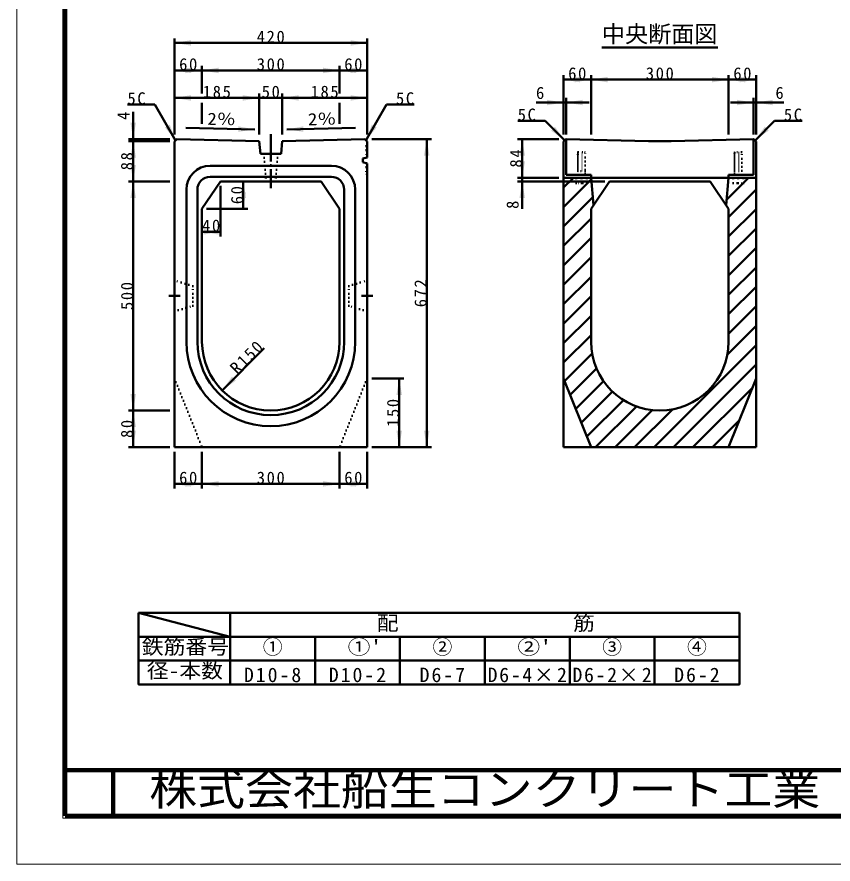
# Model space of a CAD drawing. Units: millimetres, scale not verified. Extents: x -2102 to 2102, y -1485 to 1485.
# Drawn here: x -2102 to -323, y -1485 to 363 of the extents above; entities that cross this region are included whole.
import ezdxf
from ezdxf.enums import TextEntityAlignment as Align

# ---------------------------------------------------------------- set-up
doc = ezdxf.new("R2010")
doc.units = ezdxf.units.MM
doc.header["$LTSCALE"] = 5
doc.linetypes.add('DOTTED', pattern=[1.75, 0.25, -1.5])
doc.linetypes.add('LONG_DASHED_DOTTED', pattern=[15.25, 12, -1.5, 0.25, -1.5])
doc.layers.add('0-0_V-nasSTD', color=7, linetype='Continuous', lineweight=35)
doc.layers.add('0-1_0', color=7, linetype='Continuous', lineweight=50)
doc.styles.add('ＭＳ ゴシック', font='')
doc.styles.get('ＭＳ ゴシック').set_extended_font_data('MS Gothic')

msp = doc.modelspace()

# ---------------------------------------------------------------- linework, layer by layer
at = {"layer": '0-0_V-nasSTD', "lineweight": 100}
for p, q in [((-1997.5, 1380), (-1997.5, -1380)), ((-1892.5, -1280), (-1892.5, -1380)), ((-1997.5, -1380), (1997.5, -1380))]:
    msp.add_line(p, q, dxfattribs=at)
at = {"layer": '0-0_V-nasSTD', "lineweight": 50}
for p, q in [((-1699.102, 175.981), (-1699.102, 129.981)), ((-1399.102, 175.981), (-1399.102, 129.981)), ((-889.304, 12.38), (-910.906, -9.221)), ((-850.582, 8.676), (-910.906, -51.648)), ((-519.466, 0.38), (-555.071, -35.224)), ((-507.466, 12.38), (-518.406, 1.441)), ((-490.906, -13.485), (-550.906, -73.485)), ((-847.168, -30.337), (-910.906, -94.074)), ((-490.906, -55.912), (-550.906, -115.912)), ((-850.906, -76.501), (-910.906, -136.501)), ((-490.906, -98.338), (-550.906, -158.338)), ((-850.906, -118.927), (-910.906, -178.927)), ((-490.906, -140.765), (-550.906, -200.765)), ((-850.906, -161.353), (-910.906, -221.353)), ((-550.906, -243.191), (-490.906, -183.191)), ((-850.906, -203.78), (-910.906, -263.78)), ((-550.906, -285.618), (-490.906, -225.618)), ((-850.906, -246.206), (-910.906, -306.206)), ((-550.906, -328.044), (-490.906, -268.044)), ((-850.906, -288.633), (-910.906, -348.633)), ((-553.424, -372.988), (-490.906, -310.47)), ((-850.906, -331.059), (-910.906, -391.059)), ((-713.629, -575.62), (-490.906, -352.897)), ((-848.695, -371.275), (-908.658, -431.238)), ((-839.053, -404.06), (-896.537, -461.543)), ((-671.202, -575.62), (-490.906, -395.323)), ((-823.962, -431.394), (-884.415, -491.847)), ((-804.368, -454.227), (-872.293, -522.152)), ((-628.776, -575.62), (-498.992, -445.836)), ((-860.171, -552.456), (-780.485, -472.77)), ((-840.908, -575.62), (-751.954, -486.666)), ((-798.481, -575.62), (-717.555, -494.693)), ((-756.055, -575.62), (-673.537, -493.102)), ((-586.349, -575.62), (-527.277, -516.547)), ((-1837.5, -937), (-1637.5, -989)), ((-1452.5, -937), (-1637.5, -937)), ((-1267.5, -937), (-1452.5, -937)), ((-1082.5, -937), (-1267.5, -937)), ((-897.5, -937), (-1082.5, -937)), ((-712.5, -937), (-897.5, -937)), ((-527.5, -937), (-712.5, -937)), ((-527.5, -989), (-527.5, -937)), ((-1837.5, -989), (-1837.5, -1041)), ((-1637.5, -989), (-1452.5, -989)), ((-1452.5, -989), (-1267.5, -989)), ((-1267.5, -989), (-1082.5, -989)), ((-897.5, -989), (-712.5, -989)), ((-712.5, -1041), (-712.5, -989)), ((-712.5, -989), (-527.5, -989)), ((-712.5, -1093), (-712.5, -1041))]:
    msp.add_line(p, q, dxfattribs=at)
at = {"layer": '0-0_V-nasSTD', "linetype": 'DOTTED', "lineweight": 50}
for p, q in [((-878.906, 68.38), (-879.906, 67.38)), ((-879.906, 18.38), (-879.906, 67.38)), ((-879.906, 66.66), (-863.906, 66.101)), ((-879.906, 64.66), (-863.906, 64.101)), ((-879.906, 62.66), (-863.906, 62.101)), ((-879.906, 60.66), (-863.906, 60.101)), ((-879.906, 58.66), (-863.906, 58.101)), ((-879.906, 56.66), (-863.906, 56.101)), ((-878.906, 68.38), (-864.906, 68.38)), ((-864.906, 68.38), (-863.906, 67.38)), ((-863.906, 12.38), (-863.906, 67.38)), ((-536.906, 68.38), (-537.906, 67.38)), ((-537.906, 12.38), (-537.906, 67.38)), ((-537.906, 66.66), (-521.906, 66.101)), ((-537.906, 64.66), (-521.906, 64.101)), ((-537.906, 62.66), (-521.906, 62.101)), ((-537.906, 60.66), (-521.906, 60.101)), ((-537.906, 58.66), (-521.906, 58.101)), ((-537.906, 56.66), (-521.906, 56.101)), ((-522.906, 68.38), (-536.906, 68.38)), ((-522.906, 68.38), (-521.906, 67.38)), ((-521.906, 18.38), (-521.906, 67.38)), ((-879.906, 54.66), (-863.906, 54.101)), ((-879.906, 52.66), (-863.906, 52.101)), ((-879.906, 50.66), (-863.906, 50.101)), ((-879.906, 48.66), (-863.906, 48.101)), ((-879.906, 46.66), (-863.906, 46.101)), ((-879.906, 44.66), (-863.906, 44.101)), ((-879.906, 42.66), (-863.906, 42.101)), ((-879.906, 40.66), (-863.906, 40.101)), ((-879.906, 38.66), (-863.906, 38.101)), ((-537.906, 54.66), (-521.906, 54.101)), ((-537.906, 52.66), (-521.906, 52.101)), ((-537.906, 50.66), (-521.906, 50.101)), ((-537.906, 48.66), (-521.906, 48.101)), ((-537.906, 46.66), (-521.906, 46.101)), ((-537.906, 44.66), (-521.906, 44.101)), ((-537.906, 42.66), (-521.906, 42.101)), ((-537.906, 40.66), (-521.906, 40.101)), ((-537.906, 38.66), (-521.906, 38.101)), ((-879.906, 36.66), (-863.906, 36.101)), ((-879.906, 34.66), (-863.906, 34.101)), ((-879.906, 32.66), (-863.906, 32.101)), ((-879.906, 30.66), (-863.906, 30.101)), ((-879.906, 28.66), (-863.906, 28.101)), ((-879.906, 26.66), (-871.906, 26.38)), ((-863.906, 26.38), (-879.906, 26.38)), ((-537.906, 36.66), (-521.906, 36.101)), ((-537.906, 34.66), (-521.906, 34.101)), ((-537.906, 32.66), (-521.906, 32.101)), ((-537.906, 30.66), (-521.906, 30.101)), ((-537.906, 28.66), (-521.906, 28.101)), ((-537.906, 26.66), (-529.906, 26.38)), ((-537.906, 26.38), (-521.906, 26.38)), ((-860.406, 0.38), (-883.406, 0.38)), ((-879.906, 18.38), (-879.906, 12.38)), ((-871.906, 0.38), (-871.906, 12.38)), ((-863.906, 18.38), (-863.906, 12.38)), ((-860.406, 0.38), (-860.406, 12.38)), ((-541.406, 0.38), (-541.406, 12.38)), ((-541.406, 0.38), (-518.406, 0.38)), ((-537.906, 18.38), (-537.906, 12.38)), ((-529.906, 0.38), (-529.906, 12.38)), ((-521.906, 18.38), (-521.906, 12.38))]:
    msp.add_line(p, q, dxfattribs=at)
at = {"layer": '0-0_V-nasSTD', "lineweight": 18}
for points in [[(-2102.5, -1485), (-2102.5, 1485), (2102.5, 1485), (2102.5, -1485)], [(-2002.5, -1385), (-2002.5, 1385), (2002.5, 1385), (2002.5, -1385)]]:
    msp.add_lwpolyline(points, close=True, dxfattribs=at)
at = {"layer": '0-0_V-nasSTD', "linetype": 'DOTTED', "lineweight": 50}
for points in [[(-883.406, 0.38), (-883.406, 12.38), (-860.406, 12.38)], [(-518.406, 0.38), (-518.406, 12.38), (-541.406, 12.38)]]:
    msp.add_lwpolyline(points, dxfattribs=at)
at = {"layer": '0-0_V-nasSTD', "lineweight": 50}
for points in [[(-1837.5, -937), (-1837.5, -989), (-1672.5, -989)], [(-1637.5, -989), (-1637.5, -937), (-1837.5, -937)], [(-1637.5, -1041), (-1637.5, -989), (-1837.5, -989)], [(-1637.5, -989), (-1637.5, -1041), (-1452.5, -1041), (-1452.5, -989), (-1452.5, -1041), (-1267.5, -1041), (-1267.5, -989), (-1267.5, -1041), (-1082.5, -1041), (-1082.5, -989), (-1082.5, -1041)], [(-1082.5, -1041), (-897.5, -1041), (-897.5, -989), (-1082.5, -989)], [(-897.5, -1041), (-897.5, -989), (-897.5, -1041)], [(-897.5, -1041), (-712.5, -1041), (-712.5, -989)], [(-712.5, -1041), (-712.5, -989), (-712.5, -1041)], [(-712.5, -1041), (-527.5, -1041), (-527.5, -989)], [(-712.5, -1093), (-527.5, -1093), (-527.5, -1041), (-527.5, -989), (-527.5, -1041)], [(-1637.5, -1041), (-1637.5, -1093), (-1452.5, -1093), (-1452.5, -1041), (-1452.5, -1093), (-1267.5, -1093), (-1267.5, -1041), (-1267.5, -1093), (-1082.5, -1093), (-1082.5, -1041), (-1082.5, -1093)], [(-1082.5, -1093), (-897.5, -1093), (-897.5, -1041)], [(-897.5, -1093), (-897.5, -1041), (-897.5, -1093)], [(-897.5, -1093), (-712.5, -1093), (-712.5, -1041)], [(-712.5, -1093), (-712.5, -1041), (-712.5, -1093)], [(-527.5, -1093), (-527.5, -1041), (-527.5, -1093)]]:
    msp.add_lwpolyline(points, dxfattribs=at)
msp.add_lwpolyline([(-1837.5, -1041), (-1837.5, -1093), (-1637.5, -1093), (-1637.5, -1041)], close=True, dxfattribs=at)
at = {"layer": '0-0_V-nasSTD'}
for points in [[(-1759.102, 306.38), (-1723.102, 300.38), (-1723.102, 312.38)], [(-1375.102, 300.38), (-1375.102, 312.38), (-1339.102, 306.38)], [(-1759.102, 246.38), (-1723.102, 240.38), (-1723.102, 252.38)], [(-1735.102, 240.38), (-1735.102, 252.38), (-1699.102, 246.38)], [(-1699.102, 246.38), (-1663.102, 240.38), (-1663.102, 252.38)], [(-1435.102, 240.38), (-1435.102, 252.38), (-1399.102, 246.38)], [(-1399.102, 246.38), (-1363.102, 240.38), (-1363.102, 252.38)], [(-1375.102, 240.38), (-1375.102, 252.38), (-1339.102, 246.38)], [(-910.906, 226.38), (-874.906, 220.38), (-874.906, 232.38)], [(-886.906, 220.38), (-886.906, 232.38), (-850.906, 226.38)], [(-850.906, 226.38), (-814.906, 220.38), (-814.906, 232.38)], [(-586.906, 220.38), (-586.906, 232.38), (-550.906, 226.38)], [(-550.906, 226.38), (-514.906, 220.38), (-514.906, 232.38)], [(-526.906, 220.38), (-526.906, 232.38), (-490.906, 226.38)], [(-1759.102, 186.38), (-1723.102, 180.38), (-1723.102, 192.38)], [(-1610.102, 180.38), (-1610.102, 192.38), (-1574.102, 186.38)], [(-1524.102, 186.38), (-1488.102, 180.38), (-1488.102, 192.38)], [(-1375.102, 180.38), (-1375.102, 192.38), (-1339.102, 186.38)], [(-946.906, 170.38), (-946.906, 182.38), (-910.906, 176.38)], [(-904.906, 176.38), (-868.906, 170.38), (-868.906, 182.38)], [(-532.906, 170.38), (-532.906, 182.38), (-496.906, 176.38)], [(-490.906, 176.38), (-454.906, 170.38), (-454.906, 182.38)], [(-1855.102, 132.38), (-1849.102, 96.38), (-1843.102, 132.38)], [(-1779.799, 122.057), (-1769.406, 128.057), (-1756.602, 93.88)], [(-1620.252, 112.479), (-1619.993, 124.476), (-1584.131, 117.7)], [(-1514.074, 117.7), (-1478.212, 124.476), (-1477.953, 112.479)], [(-1341.602, 93.88), (-1328.799, 128.057), (-1318.406, 122.057)], [(-938.104, 115.094), (-929.619, 123.579), (-908.406, 93.88)], [(-493.406, 93.88), (-472.193, 123.579), (-463.707, 115.094)], [(-1215.102, 60.38), (-1209.102, 96.38), (-1203.102, 60.38)], [(-1006.906, 60.38), (-1000.906, 96.38), (-994.906, 60.38)], [(-1855.102, 56.38), (-1849.102, 92.38), (-1843.102, 56.38)], [(-1855.102, 40.38), (-1849.102, 4.38), (-1843.102, 40.38)], [(-1006.906, 48.38), (-1000.906, 12.38), (-994.906, 48.38)], [(-1855.102, -31.62), (-1849.102, 4.38), (-1843.102, -31.62)], [(-1615.102, -31.62), (-1609.102, 4.38), (-1603.102, -31.62)], [(-1006.906, -31.62), (-1000.906, 4.38), (-994.906, -31.62)], [(-1615.102, -19.62), (-1609.102, -55.62), (-1603.102, -19.62)], [(-1699.102, -105.62), (-1663.102, -111.62), (-1663.102, -99.62)], [(-1695.102, -111.62), (-1695.102, -99.62), (-1659.102, -105.62)], [(-1655.168, -451.686), (-1633.955, -421.987), (-1625.47, -430.472)], [(-1275.102, -461.62), (-1269.102, -425.62), (-1263.102, -461.62)], [(-1855.102, -459.62), (-1849.102, -495.62), (-1843.102, -459.62)], [(-1855.102, -531.62), (-1849.102, -495.62), (-1843.102, -531.62)], [(-1855.102, -539.62), (-1849.102, -575.62), (-1843.102, -539.62)], [(-1275.102, -539.62), (-1269.102, -575.62), (-1263.102, -539.62)], [(-1215.102, -539.62), (-1209.102, -575.62), (-1203.102, -539.62)], [(-1759.102, -655.62), (-1723.102, -661.62), (-1723.102, -649.62)], [(-1735.102, -661.62), (-1735.102, -649.62), (-1699.102, -655.62)], [(-1699.102, -655.62), (-1663.102, -661.62), (-1663.102, -649.62)], [(-1435.102, -661.62), (-1435.102, -649.62), (-1399.102, -655.62)], [(-1399.102, -655.62), (-1363.102, -661.62), (-1363.102, -649.62)], [(-1375.102, -661.62), (-1375.102, -649.62), (-1339.102, -655.62)]]:
    msp.add_solid(points, dxfattribs=at)
at = {"layer": '0-1_0'}
for p, q in [((-1759.102, 106.38), (-1759.102, 316.38)), ((-1339.102, 106.38), (-1339.102, 316.38)), ((-1759.102, 306.38), (-1339.102, 306.38)), ((-827.309, 296.38), (-574.503, 296.38)), ((-1699.102, 196.38), (-1699.102, 256.38)), ((-1399.102, 196.38), (-1399.102, 256.38)), ((-910.906, 106.38), (-910.906, 236.38)), ((-850.906, 226.38), (-910.906, 226.38)), ((-850.906, 106.38), (-850.906, 236.38)), ((-550.906, 106.38), (-550.906, 236.38)), ((-490.906, 106.38), (-490.906, 236.38)), ((-1759.102, 186.38), (-1574.102, 186.38)), ((-1574.102, 106.38), (-1574.102, 196.38)), ((-1574.102, 186.38), (-1524.102, 186.38)), ((-1524.102, 106.38), (-1524.102, 196.38)), ((-1524.102, 186.38), (-1339.102, 186.38)), ((-904.906, 106.38), (-904.906, 186.38)), ((-496.906, 106.38), (-496.906, 186.38)), ((-1801.602, 171.823), (-1861.602, 171.823)), ((-1801.602, 171.823), (-1756.602, 93.88)), ((-1296.602, 171.823), (-1341.602, 93.88)), ((-1296.602, 171.823), (-1236.602, 171.823)), ((-970.906, 176.38), (-910.906, 176.38)), ((-910.906, 176.38), (-904.906, 176.38)), ((-854.906, 176.38), (-904.906, 176.38)), ((-546.906, 176.38), (-496.906, 176.38)), ((-496.906, 176.38), (-490.906, 176.38)), ((-430.906, 176.38), (-490.906, 176.38)), ((-1849.102, 156.38), (-1849.102, 96.38)), ((-950.832, 136.307), (-1010.832, 136.307)), ((-950.832, 136.307), (-908.406, 93.88)), ((-450.979, 136.307), (-493.406, 93.88)), ((-450.979, 136.307), (-390.979, 136.307)), ((-1584.131, 117.7), (-1734.096, 120.942)), ((-1514.074, 117.7), (-1364.109, 120.942)), ((-1769.102, 96.38), (-1859.102, 96.38)), ((-1849.102, 96.38), (-1849.102, 92.38)), ((-1329.102, 96.38), (-1199.102, 96.38)), ((-1209.102, -575.62), (-1209.102, 96.38)), ((-920.906, 96.38), (-1010.906, 96.38)), ((-1000.906, 12.38), (-1000.906, 96.38)), ((-905.906, 96.38), (-910.906, 91.38)), ((-905.906, 96.38), (-904.906, 96.38)), ((-904.906, 18.38), (-904.906, 96.38)), ((-725.906, 92.38), (-904.906, 96.38)), ((-496.906, 18.38), (-496.906, 96.38)), ((-495.906, 96.38), (-490.906, 91.38)), ((-1769.102, 92.38), (-1859.102, 92.38)), ((-1849.102, 4.38), (-1849.102, 92.38)), ((-1759.102, -575.62), (-1759.102, 91.38)), ((-1574.102, 92.38), (-1571.602, 64.38)), ((-1524.102, 92.38), (-1526.602, 64.38)), ((-1339.102, 91.38), (-1339.102, 56.395)), ((-910.906, 12.38), (-910.906, 91.38)), ((-725.906, 92.38), (-675.906, 92.38)), ((-490.906, 91.38), (-490.906, 12.38)), ((-1571.602, 64.38), (-1526.602, 64.38)), ((-1348.102, 54.38), (-1339.102, 56.395)), ((-1417.102, 38.38), (-1681.102, 38.38)), ((-1348.102, 46.38), (-1348.102, 54.38)), ((-1348.102, 46.38), (-1339.102, 43.022)), ((-1339.102, -575.62), (-1339.102, 43.022)), ((-1769.102, 4.38), (-1859.102, 4.38)), ((-1659.102, 4.38), (-1699.102, -55.62)), ((-1417.102, 14.38), (-1681.102, 14.38)), ((-1659.102, 4.38), (-1439.102, 4.38)), ((-1609.102, -55.62), (-1609.102, 4.38)), ((-1439.102, 4.38), (-1399.102, -55.62)), ((-920.906, 12.38), (-1010.906, 12.38)), ((-820.906, 4.38), (-1010.906, 4.38)), ((-1000.906, 4.38), (-1000.906, 12.38)), ((-1000.906, -55.62), (-1000.906, 4.38)), ((-910.906, -575.62), (-910.906, 12.38)), ((-850.906, 18.38), (-904.906, 18.38)), ((-850.906, 12.38), (-845.647, -47.731)), ((-550.906, 12.38), (-850.906, 12.38)), ((-810.906, 4.38), (-850.906, -55.62)), ((-810.906, 4.38), (-590.906, 4.38)), ((-590.906, 4.38), (-550.906, -55.62)), ((-550.906, 12.38), (-556.165, -47.731)), ((-550.906, 18.38), (-496.906, 18.38)), ((-490.906, -575.62), (-490.906, 12.38)), ((-1733.102, -13.62), (-1733.102, -345.62)), ((-1709.102, -13.62), (-1709.102, -345.62)), ((-1659.102, -5.62), (-1659.102, -115.62)), ((-1389.102, -345.62), (-1389.102, -13.62)), ((-1365.102, -345.62), (-1365.102, -13.62)), ((-1699.102, -55.62), (-1699.102, -345.62)), ((-1689.102, -55.62), (-1599.102, -55.62)), ((-1399.102, -55.62), (-1399.102, -345.62)), ((-850.906, -55.62), (-850.906, -345.62)), ((-550.906, -55.62), (-550.906, -345.62)), ((-1699.102, -105.62), (-1659.102, -105.62)), ((-1655.168, -451.686), (-1563.245, -359.762)), ((-1329.102, -425.62), (-1259.102, -425.62)), ((-1269.102, -575.62), (-1269.102, -425.62)), ((-910.906, -425.62), (-850.906, -575.62)), ((-490.906, -425.62), (-550.906, -575.62)), ((-1769.102, -495.62), (-1859.102, -495.62)), ((-1769.102, -575.62), (-1859.102, -575.62)), ((-1759.102, -575.62), (-1339.102, -575.62)), ((-1759.102, -585.62), (-1759.102, -665.62)), ((-1699.102, -585.62), (-1699.102, -665.62)), ((-1399.102, -585.62), (-1399.102, -665.62)), ((-1339.102, -585.62), (-1339.102, -665.62)), ((-1329.102, -575.62), (-1199.102, -575.62)), ((-910.906, -575.62), (-490.906, -575.62))]:
    msp.add_line(p, q, dxfattribs=at)
at = {"layer": '0-1_0', "linetype": 'LONG_DASHED_DOTTED'}
for p, q in [((-1549.102, 107.38), (-1549.102, -10.62)), ((-1746.602, -245.62), (-1771.602, -245.62)), ((-1351.602, -245.62), (-1326.602, -245.62))]:
    msp.add_line(p, q, dxfattribs=at)
at = {"layer": '0-1_0', "linetype": 'DOTTED'}
for p, q in [((-1341.402, 81.38), (-1339.102, 83.68)), ((-1341.402, 81.38), (-1341.402, 55.88)), ((-1564.102, 64.38), (-1559.102, 4.38)), ((-1534.102, 64.38), (-1539.102, 4.38)), ((-1759.102, -425.62), (-1699.102, -575.62)), ((-1339.102, -425.62), (-1399.102, -575.62))]:
    msp.add_line(p, q, dxfattribs=at)
at = {"layer": '0-1_0', "lineweight": 100}
msp.add_line((-1997.5, -1280), (1997.5, -1280), dxfattribs=at)
at = {"layer": '0-1_0'}
for points in [[(-1759.102, 246.38), (-1699.102, 246.38), (-1399.102, 246.38), (-1339.102, 246.38)], [(-490.906, 226.38), (-550.906, 226.38), (-850.906, 226.38)], [(-1574.102, 92.38), (-1754.102, 96.38), (-1759.102, 91.38)], [(-1524.102, 92.38), (-1344.102, 96.38), (-1339.102, 91.38)], [(-675.906, 92.38), (-496.906, 96.38), (-495.906, 96.38)], [(-1849.102, -575.62), (-1849.102, -495.62), (-1849.102, 4.38)], [(-850.906, 18.38), (-850.906, 12.38), (-910.906, 12.38)], [(-550.906, 18.38), (-550.906, 12.38), (-490.906, 12.38)], [(-1759.102, -655.62), (-1699.102, -655.62), (-1399.102, -655.62), (-1339.102, -655.62)]]:
    msp.add_lwpolyline(points, dxfattribs=at)
at = {"layer": '0-1_0', "linetype": 'DOTTED'}
msp.add_lwpolyline([(-1341.402, 43.88), (-1341.402, 21.38), (-1339.102, 19.08)], dxfattribs=at)
for points in [[(-1719.102, -224.12), (-1759.102, -212.12), (-1759.102, -279.12), (-1719.102, -267.12)], [(-1379.102, -224.12), (-1339.102, -212.12), (-1339.102, -279.12), (-1379.102, -267.12)]]:
    msp.add_lwpolyline(points, close=True, dxfattribs=at)
at = {"layer": '0-1_0'}
for centre, radius, start, end in [((-1681.102, -13.62), 52, 90, 180), ((-1417.102, -13.62), 52, 0, 90), ((-1681.102, -13.62), 28, 90, 180), ((-1417.102, -13.62), 28, 0, 90), ((-1549.102, -345.62), 184, 180, 270), ((-1549.102, -345.62), 160, 180, 270), ((-1549.102, -345.62), 150, 180, 270), ((-1549.102, -345.62), 150, 270, 0), ((-1549.102, -345.62), 184, 270, 0), ((-1549.102, -345.62), 160, 270, 0), ((-700.906, -345.62), 150, 180, 270), ((-700.906, -345.62), 150, 270, 0)]:
    msp.add_arc(centre, radius, start, end, dxfattribs=at)

# ---------------------------------------------------------------- texts
at = {"layer": '0-0_V-nasSTD', "style": 'ＭＳ ゴシック'}
for s, height, p in [('中央断面図', 36.95, (-827.309, 296.38)), ('6', 26.39, (-970.906, 176.38)), ('6', 26.39, (-448.906, 176.38)), ('①', 31.67, (-1566.6, -1036.6)), ('②', 31.67, (-1196.6, -1036.6)), ('③', 31.67, (-826.6, -1036.6)), ('④', 31.67, (-641.6, -1036.6))]:
    msp.add_text(s, height=height, dxfattribs=at).set_placement(p, align=Align.BOTTOM_LEFT)
for s, p in [('4', (-1849.102, 138.38)), ('8', (-1000.906, -55.62))]:
    msp.add_text(s, height=26.39, rotation=90, dxfattribs=at).set_placement(p, align=Align.BOTTOM_LEFT)
at = {"layer": '0-0_V-nasSTD', "style": 'ＭＳ ゴシック', "width": 1.15}
for rotation, p in [(358.761, (-1687.907, 119.943)), (1.239, (-1467.885, 118.698))]:
    msp.add_text('2％', height=26.39, rotation=rotation, dxfattribs=at).set_placement(p, align=Align.BOTTOM_LEFT)
at = {"layer": '0-0_V-nasSTD', "style": 'ＭＳ ゴシック'}
for s, height, width, p in [('配\u3000\u3000\u3000\u3000\u3000\u3000\u3000\u3000筋', 31.67, 1.1, (-1317.943, -984.6)), ('鉄筋番号', 31.67, 1.1, (-1830.38, -1036.6)), ("①'", 31.67, 1.15, (-1381.6, -1036.6)), ("②'", 31.67, 1.15, (-1011.6, -1036.6)), ('径-本数', 31.67, 1.1, (-1819.58, -1088.6)), ('株式会社船生コンクリート工業', 69.65, 1.1, (-1814.221, -1377.45))]:
    msp.add_text(s, height=height, dxfattribs=dict(at, width=width)).set_placement(p, align=Align.BOTTOM_LEFT)
at = {"layer": '0-0_V-nasSTD', "attachment_point": 7, "style": 'ＭＳ ゴシック'}
for s, insert, char_height in [('\\T1.2;420', (-1579.702, 306.38), 26.39), ('\\T1.2;60', (-1748.902, 246.38), 26.39), ('\\T1.2;300', (-1579.702, 246.38), 26.39), ('\\T1.2;60', (-1388.902, 246.38), 26.39), ('\\T1.2;60', (-900.706, 226.38), 26.39), ('\\T1.2;300', (-731.506, 226.38), 26.39), ('\\T1.2;60', (-540.706, 226.38), 26.39), ('\\T1.2;185', (-1697.202, 186.38), 26.39), ('\\T1.2;50', (-1568.902, 186.38), 26.39), ('\\T1.2;185', (-1462.202, 186.38), 26.39), ('\\T1.2;5C', (-1861.602, 171.823), 26.39), ('\\T1.2;5C', (-1276.202, 171.823), 26.39), ('\\T1.2;5C', (-1010.832, 136.307), 26.39), ('\\T1.2;5C', (-430.579, 136.307), 26.39), ('\\T1.2;40', (-1698.902, -105.62), 26.39), ('\\T1.2;60', (-1748.902, -655.62), 26.39), ('\\T1.2;300', (-1579.702, -655.62), 26.39), ('\\T1.2;60', (-1388.902, -655.62), 26.39), ('\\T1.2;D10-8', (-1607.64, -1088.6), 31.67), ('\\T1.2;D10-2', (-1422.64, -1088.6), 31.67), ('\\T1.2;D6-7', (-1224.68, -1088.6), 31.67), ('\\T1.17;D6-4×2', (-1076.4, -1088.6), 31.67), ('\\T1.17;D6-2×2', (-891.4, -1088.6), 31.67), ('\\T1.2;D6-2', (-669.68, -1088.6), 31.67)]:
    msp.add_mtext(s, dxfattribs=dict(at, insert=insert, char_height=char_height))
at = {"layer": '0-0_V-nasSTD', "char_height": 26.39, "attachment_point": 7, "style": 'ＭＳ ゴシック'}
for s, insert, rotation in [('\\T1.2;88', (-1849.102, 28.58), 90), ('\\T1.2;84', (-1000.906, 34.58), 90), ('\\T1.2;60', (-1609.102, -45.42), 90), ('\\T1.2;500', (-1849.102, -276.22), 90), ('\\T1.2;672', (-1209.102, -270.22), 90), ('\\T1.2;R150', (-1621.793, -418.31), 45), ('\\T1.2;150', (-1269.102, -531.22), 90), ('\\T1.2;80', (-1849.102, -555.42), 90)]:
    msp.add_mtext(s, dxfattribs=dict(at, insert=insert, rotation=rotation))

doc.saveas('drawing.dxf')
